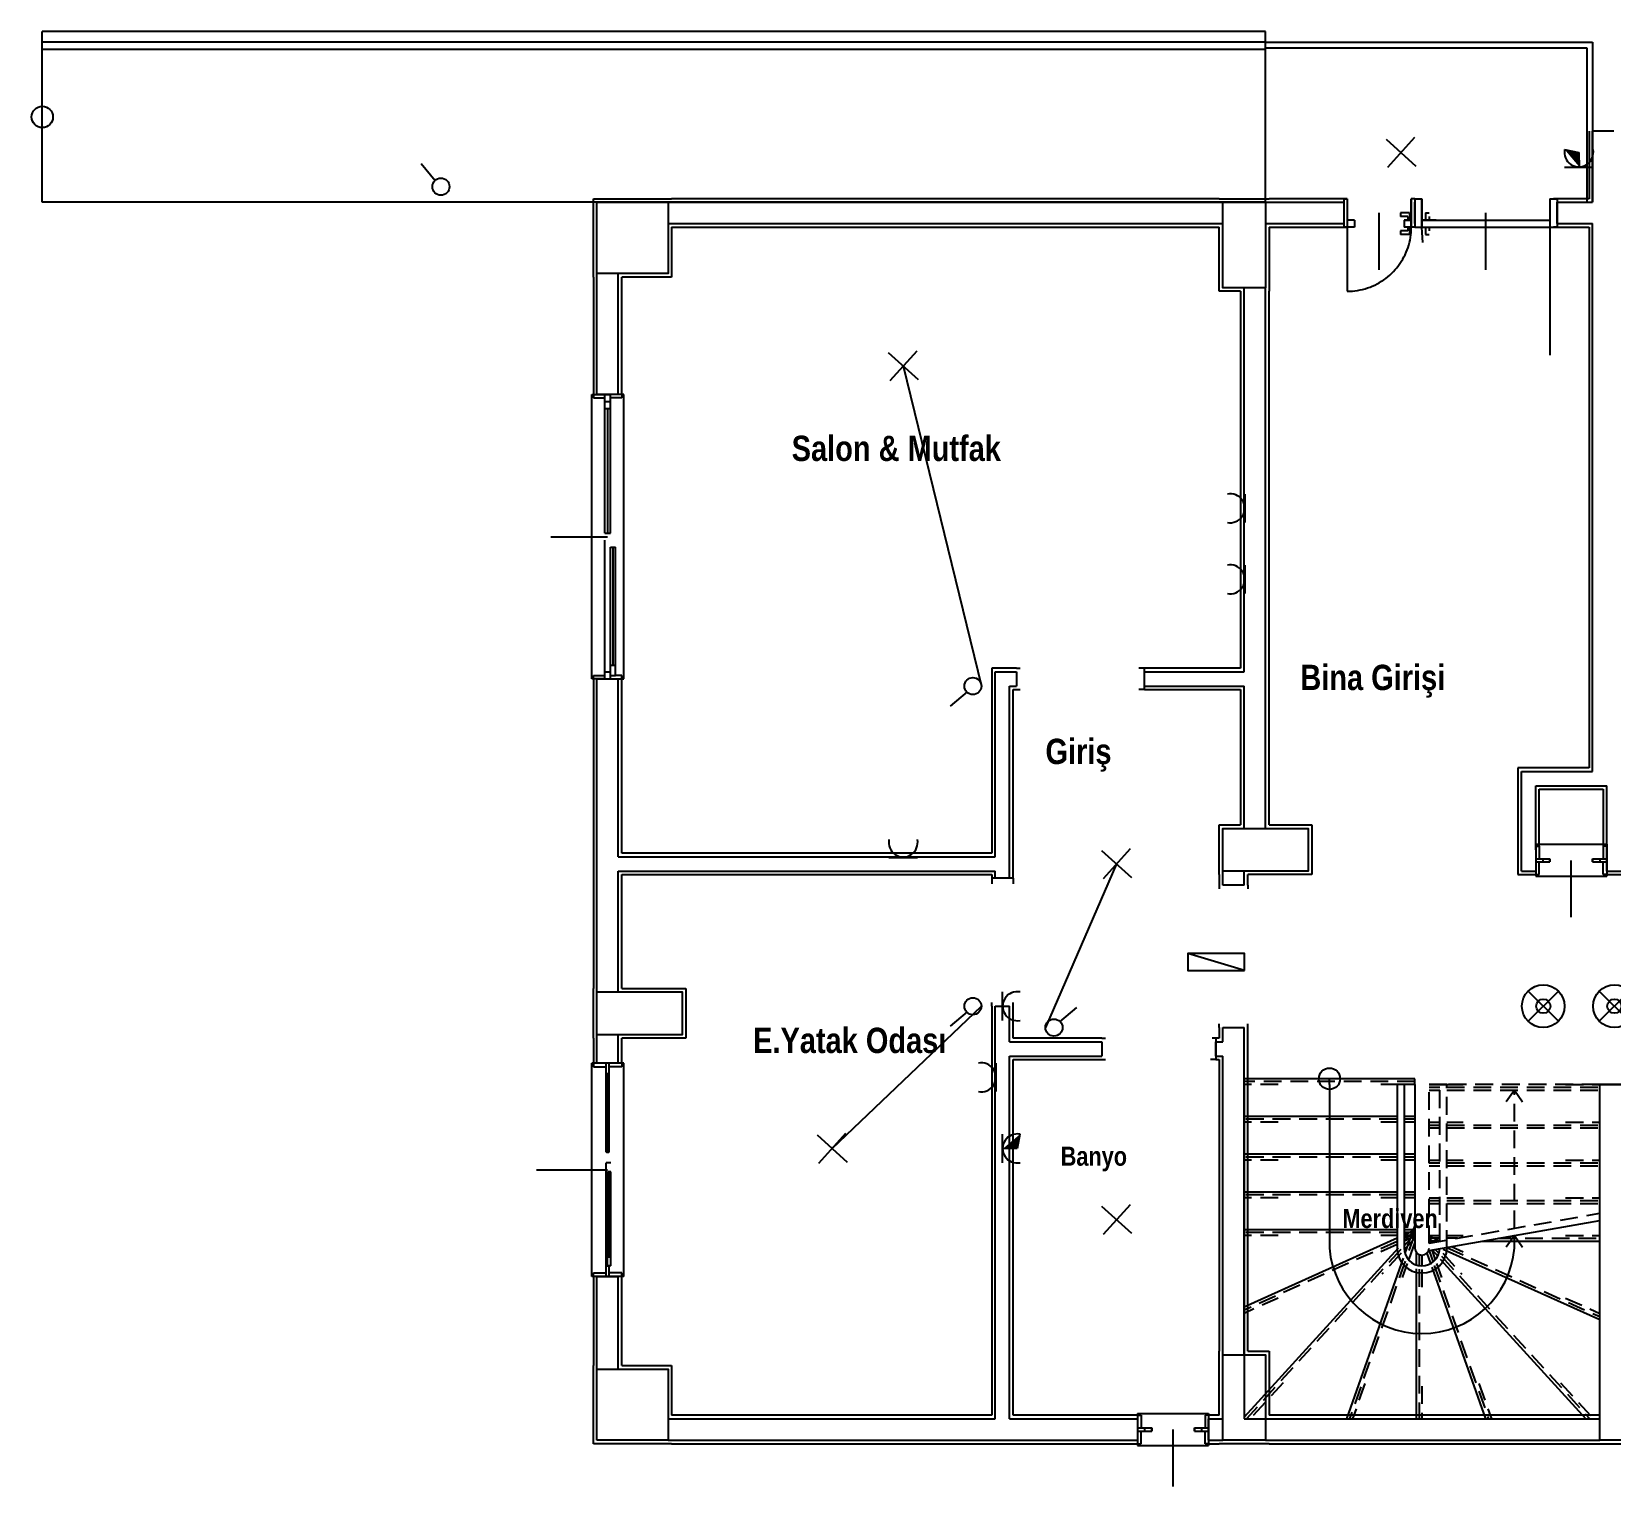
# Model space of a CAD drawing. Header units: centimetres. Extents: x -18476 to -2273, y -368 to 1196.
# Drawn here: x -8986 to -7876, y -52 to 970 of the extents above; entities that cross this region are included whole.
import ezdxf

# ---------------------------------------------------------------- set-up
doc = ezdxf.new("R2010")
doc.units = ezdxf.units.CM
doc.header["$LTSCALE"] = 100
doc.header["$MEASUREMENT"] = 0
doc.linetypes.add('HIDDEN2', pattern=[0.1875, 0.125, -0.0625])
for name, color, linetype in [('Duvar', 7, 'Continuous'), ('ELK-ACIL', 3, 'Continuous'), ('ELK-ANAHTAR', 5, 'Continuous'), ('ELK-AYDINLATMA', 30, 'Continuous'), ('ELK-LINYE', 3, 'Continuous'), ('ELK-PANO', 8, 'Continuous'), ('ELK-PRIZ', 1, 'Continuous'), ('ELK-PRIZ-ETANJ', 6, 'Continuous'), ('Kapi_Pencere', 7, 'Continuous'), ('Kolon', 7, 'Continuous'), ('Korkuluk', 7, 'Continuous'), ('Mahal', 7, 'Continuous'), ('Merdiven', 7, 'Continuous'), ('Panel', 7, 'Continuous')]:
    doc.layers.add(name, color=color, linetype=linetype)
doc.styles.add('swis721 cn btbold_1_18', font='swisscb.ttf', dxfattribs={"height": 0.2})

# ---------------------------------------------------------------- blocks, each defined once
blk = doc.blocks.new('CADAI_LIGHT_EMERGENCY')
for p, q in [((-10.6, -10.6), (10.6, 10.6)), ((-10.6, 10.6), (10.6, -10.6))]:
    blk.add_line(p, q)
for radius in [15, 5]:
    blk.add_circle((0, 0), radius)
blk = doc.blocks.new('CADAI_LIGHT_CEILING')
for p, q in [((-10.5, 9.5), (10.5, -9.5)), ((9.5, 10.5), (-9.5, -10.5))]:
    blk.add_line(p, q)
blk = doc.blocks.new('CADAI_SOCKET')
blk.add_line((-10.4, 10), (-10.4, -10))
blk.add_arc((0.1, 0), 10.2, 78.5923, 281.4077)
blk = doc.blocks.new('CADAI_SWITCH')
blk.add_line((10, 4), (22, 14))
blk.add_circle((6, 0), 6)
blk = doc.blocks.new('CADAI_PANEL')
blk.add_line((0, -20), (12, 20))
blk.add_lwpolyline([(0, -20), (12, -20), (12, 20), (0, 20)], close=True)
blk = doc.blocks.new('CADAI_SOCKET_WET')
for p, q in [((-10.4, 10), (-10.4, -10)), ((0.1, 0), (-10.4, -0.3)), ((2.1, 10), (0.1, 0))]:
    blk.add_line(p, q)
blk.add_arc((0.1, 0), 10.2, 78.5923, 281.4077)
blk.add_solid([(2.1, 10), (-10.1, -0.3), (0.1, 0)])

msp = doc.modelspace()

# ---------------------------------------------------------------- linework, layer by layer
at = {"layer": 'Duvar', "linetype": 'Continuous'}
for points in [[(-7890.8, 900), (-7890.8, 852.5)], [(-7873.3, 900), (-7888.3, 900)], [(-7888.3, 850), (-7888.3, 900)], [(-8538.3, 850), (-8148.3, 850)], [(-8150.8, 852.5), (-8535.8, 852.5)], [(-8118.3, 850), (-8063.3, 850)], [(-8063.3, 852.5), (-8115.8, 852.5)], [(-8063.3, 852.5), (-8060.8, 852.5)], [(-8063.3, 850), (-8063.3, 835)], [(-8013.3, 852.5), (-8015.8, 852.5)], [(-8013.3, 852.5), (-8010.8, 852.5)], [(-8013.3, 835), (-8013.3, 850)], [(-7913.3, 852.5), (-7915.8, 852.5)], [(-7890.8, 852.5), (-7913.3, 852.5)], [(-7913.3, 850), (-7888.3, 850)], [(-7913.3, 835), (-7913.3, 850)], [(-8538.3, 835), (-8148.3, 835)], [(-8535.8, 832.5), (-8150.8, 832.5)], [(-8118.3, 835), (-8063.3, 835)], [(-8115.8, 832.5), (-8063.3, 832.5)], [(-8063.3, 832.5), (-8060.8, 832.5)], [(-8013.3, 832.5), (-8015.8, 832.5)], [(-8013.3, 832.5), (-8010.8, 832.5)], [(-7913.3, 832.5), (-7915.8, 832.5)], [(-7913.3, 835), (-7888.3, 835)], [(-7913.3, 832.5), (-7890.8, 832.5)], [(-7890.8, 832.5), (-7890.8, 452.5)], [(-7888.3, 450), (-7888.3, 835)], [(-8588.3, 715), (-8588.3, 800)], [(-8573.3, 715), (-8573.3, 800)], [(-8590.8, 797.5), (-8590.8, 715)], [(-8570.8, 715), (-8570.8, 797.5)], [(-8133.3, 520), (-8133.3, 790)], [(-8118.3, 510), (-8118.3, 790)], [(-8135.8, 787.5), (-8135.8, 522.5)], [(-8115.8, 510), (-8115.8, 787.5)], [(-8590.8, 715), (-8590.8, 712.5)], [(-8590.8, 712.5), (-8582.7, 712.5)], [(-8573.3, 715), (-8588.3, 715)], [(-8570.8, 712.5), (-8578.9, 712.5)], [(-8570.8, 715), (-8570.8, 712.5)], [(-8293.3, 522.5), (-8310.8, 522.5)], [(-8310.8, 522.5), (-8310.8, 392.5)], [(-8293.3, 522.5), (-8290.8, 522.5)], [(-8203.3, 522.5), (-8205.8, 522.5)], [(-8135.8, 522.5), (-8203.3, 522.5)], [(-8590.8, 515), (-8590.8, 517.5)], [(-8590.8, 517.5), (-8582.7, 517.5)], [(-8590.8, 515), (-8590.8, 380)], [(-8588.3, 380), (-8588.3, 515)], [(-8588.3, 515), (-8573.3, 515)], [(-8570.8, 517.5), (-8575.2, 517.5)], [(-8573.3, 390), (-8573.3, 515)], [(-8570.8, 515), (-8570.8, 517.5)], [(-8570.8, 392.5), (-8570.8, 515)], [(-8308.3, 520), (-8293.3, 520)], [(-8308.3, 390), (-8308.3, 520)], [(-8293.3, 520), (-8293.3, 510)], [(-8203.3, 520), (-8133.3, 520)], [(-8203.3, 510), (-8203.3, 520)], [(-8298.3, 510), (-8293.3, 510)], [(-8298.3, 380), (-8298.3, 510)], [(-8295.8, 507.5), (-8293.3, 507.5)], [(-8295.8, 380), (-8295.8, 507.5)], [(-8293.3, 507.5), (-8290.8, 507.5)], [(-8203.3, 507.5), (-8205.8, 507.5)], [(-8203.3, 510), (-8133.3, 510)], [(-8203.3, 507.5), (-8135.8, 507.5)], [(-8135.8, 507.5), (-8135.8, 412.5)], [(-8133.3, 410), (-8133.3, 510)], [(-8118.3, 410), (-8118.3, 510)], [(-8115.8, 412.5), (-8115.8, 510)], [(-7890.8, 452.5), (-7940.8, 452.5)], [(-7940.8, 452.5), (-7940.8, 377.5)], [(-7938.3, 450), (-7888.3, 450)], [(-7938.3, 380), (-7938.3, 450)], [(-7928.3, 440), (-7878.3, 440)], [(-7928.3, 395), (-7928.3, 440)], [(-7925.8, 437.5), (-7880.8, 437.5)], [(-7925.8, 397.5), (-7925.8, 437.5)], [(-7880.8, 437.5), (-7880.8, 397.5)], [(-7878.3, 395), (-7878.3, 440)], [(-8573.3, 390), (-8308.3, 390)], [(-8310.8, 392.5), (-8570.8, 392.5)], [(-7928.3, 397.5), (-7925.8, 397.5)], [(-7928.3, 395), (-7928.3, 380)], [(-7925.8, 397.5), (-7925.8, 388.6)], [(-7878.3, 397.5), (-7880.8, 397.5)], [(-7880.8, 397.5), (-7880.8, 388.6)], [(-7878.3, 380), (-7878.3, 395)], [(-8590.8, 380), (-8590.8, 297.5)], [(-8588.3, 295), (-8588.3, 380)], [(-8573.3, 380), (-8308.3, 380)], [(-8573.3, 295), (-8573.3, 380)], [(-8570.8, 377.5), (-8310.8, 377.5)], [(-8570.8, 297.5), (-8570.8, 377.5)], [(-8310.8, 377.5), (-8310.8, 375)], [(-8308.3, 375), (-8308.3, 380)], [(-8298.3, 375), (-8298.3, 380)], [(-8295.8, 375), (-8295.8, 380)], [(-8150.8, 377.5), (-8150.8, 370)], [(-8148.3, 370), (-8148.3, 380)], [(-8133.3, 370), (-8133.3, 380)], [(-8130.8, 370), (-8130.8, 377.5)], [(-7940.8, 377.5), (-7928.3, 377.5)], [(-7938.3, 380), (-7928.3, 380)], [(-7928.3, 377.5), (-7925.8, 377.5)], [(-7925.8, 377.5), (-7925.8, 386.4)], [(-7880.8, 377.5), (-7880.8, 386.4)], [(-7878.3, 377.5), (-7880.8, 377.5)], [(-7878.3, 380), (-7868.3, 380)], [(-7878.3, 377.5), (-7868.3, 377.5)], [(-8310.8, 375), (-8310.8, 372.5)], [(-8298.3, 375), (-8308.3, 375)], [(-8295.8, 375), (-8295.8, 372.5)], [(-8150.8, 370), (-8150.8, 367.5)], [(-8133.3, 370), (-8148.3, 370)], [(-8130.8, 370), (-8130.8, 367.5)], [(-8310.8, 285), (-8310.8, 287.5)], [(-8310.8, 285), (-8310.8, 250)], [(-8308.3, 250), (-8308.3, 285)], [(-8308.3, 285), (-8298.3, 285)], [(-8298.3, 260), (-8298.3, 285)], [(-8295.8, 285), (-8295.8, 287.5)], [(-8295.8, 262.5), (-8295.8, 285)], [(-8150.8, 270), (-8150.8, 272.5)], [(-8150.8, 270), (-8150.8, 262.5)], [(-8148.3, 260), (-8148.3, 270)], [(-8148.3, 270), (-8133.3, 270)], [(-8133.3, 250), (-8133.3, 270)], [(-8130.8, 270), (-8130.8, 272.5)], [(-8130.8, 250), (-8130.8, 270)], [(-8590.8, 262.5), (-8590.8, 245)], [(-8588.3, 245), (-8588.3, 265)], [(-8573.3, 245), (-8573.3, 265)], [(-8570.8, 245), (-8570.8, 262.5)], [(-8298.3, 260), (-8233.3, 260)], [(-8233.3, 262.5), (-8295.8, 262.5)], [(-8233.3, 262.5), (-8230.8, 262.5)], [(-8233.3, 260), (-8233.3, 250)], [(-8153.3, 262.5), (-8155.8, 262.5)], [(-8150.8, 262.5), (-8153.3, 262.5)], [(-8153.3, 260), (-8148.3, 260)], [(-8153.3, 250), (-8153.3, 260)], [(-8590.8, 245), (-8590.8, 242.5)], [(-8573.3, 245), (-8588.3, 245)], [(-8570.8, 245), (-8570.8, 242.5)], [(-8310.8, 250), (-8310.8, -2.5)], [(-8308.3, -5), (-8308.3, 250)], [(-8298.3, 250), (-8233.3, 250)], [(-8298.3, -5), (-8298.3, 250)], [(-8295.8, 247.5), (-8233.3, 247.5)], [(-8295.8, -2.5), (-8295.8, 247.5)], [(-8233.3, 247.5), (-8230.8, 247.5)], [(-8153.3, 247.5), (-8155.8, 247.5)], [(-8153.3, 250), (-8148.3, 250)], [(-8153.3, 247.5), (-8150.8, 247.5)], [(-8150.8, 247.5), (-8150.8, 155)], [(-8148.3, 155), (-8148.3, 250)], [(-8133.3, 230), (-8133.3, 250)], [(-8130.8, 230), (-8130.8, 250)], [(-8590.8, 242.5), (-8581.9, 242.5)], [(-8570.8, 242.5), (-8579.7, 242.5)], [(-8133.3, 155), (-8133.3, 230)], [(-8130.8, 155), (-8130.8, 230)], [(-8150.8, 155), (-8150.8, 42.5)], [(-8148.3, 40), (-8148.3, 155)], [(-8133.3, 40), (-8133.3, 155)], [(-8130.8, 42.5), (-8130.8, 155)], [(-8590.8, 95), (-8590.8, 97.5)], [(-8590.8, 97.5), (-8581.9, 97.5)], [(-8590.8, 95), (-8590.8, 32.5)], [(-8588.3, 30), (-8588.3, 95)], [(-8588.3, 95), (-8573.3, 95)], [(-8570.8, 97.5), (-8579.7, 97.5)], [(-8573.3, 30), (-8573.3, 95)], [(-8570.8, 95), (-8570.8, 97.5)], [(-8570.8, 32.5), (-8570.8, 95)], [(-8538.3, -5), (-8308.3, -5)], [(-8310.8, -2.5), (-8535.8, -2.5)], [(-8298.3, -5), (-8208.3, -5)], [(-8208.3, -2.5), (-8295.8, -2.5)], [(-8208.3, -2.5), (-8205.8, -2.5)], [(-8208.3, -5), (-8208.3, -20)], [(-8205.8, -2.5), (-8205.8, -11.4)], [(-8158.3, -2.5), (-8160.8, -2.5)], [(-8160.8, -2.5), (-8160.8, -11.4)], [(-8150.8, -2.5), (-8158.3, -2.5)], [(-8158.3, -5), (-8148.3, -5)], [(-8158.3, -20), (-8158.3, -5)], [(-8118.3, -5), (-7883.3, -5)], [(-7883.3, -2.5), (-8115.8, -2.5)], [(-8538.3, -20), (-8308.3, -20)], [(-8308.3, -20), (-8208.3, -20)], [(-8205.8, -22.5), (-8205.8, -13.6)], [(-8160.8, -22.5), (-8160.8, -13.6)], [(-8158.3, -20), (-8148.3, -20)], [(-8118.3, -20), (-7883.3, -20)], [(-8535.8, -22.5), (-8308.3, -22.5)], [(-8308.3, -22.5), (-8208.3, -22.5)], [(-8208.3, -22.5), (-8205.8, -22.5)], [(-8158.3, -22.5), (-8160.8, -22.5)], [(-8158.3, -22.5), (-8150.8, -22.5)], [(-8115.8, -22.5), (-7858.3, -22.5)]]:
    msp.add_lwpolyline(points, dxfattribs=at)
at = {"layer": 'ELK-LINYE'}
for p, q in [((-8373, 735), (-8318, 510)), ((-8223, 385), (-8273, 270)), ((-8423, 185), (-8318, 285))]:
    msp.add_line(p, q, dxfattribs=at)
at = {"layer": 'Kapi_Pencere', "linetype": 'Continuous'}
for points in [[(-8060.8, 852.5), (-8063.3, 852.5)], [(-8063.3, 852.5), (-8063.3, 832.5)], [(-8060.8, 852.5), (-8060.8, 837.5)], [(-8060.8, 852.5), (-8060.8, 832.5)], [(-8015.8, 852.5), (-8015.8, 837.5)], [(-8013.3, 852.5), (-8015.8, 852.5)], [(-8015.8, 832.5), (-8015.8, 852.5)], [(-8013.3, 852.5), (-8008.3, 852.5)], [(-8013.3, 852.5), (-8013.3, 832.5)], [(-8013.3, 852.5), (-8013.3, 832.5)], [(-8008.3, 852.5), (-8008.3, 837.5)], [(-8008.3, 832.5), (-8008.3, 852.5)], [(-7918.3, 852.5), (-7918.3, 837.5)], [(-7918.3, 852.5), (-7913.3, 852.5)], [(-7918.3, 852.5), (-7918.3, 832.5)], [(-7913.3, 852.5), (-7913.3, 832.5)], [(-8060.8, 832.5), (-8063.3, 832.5)], [(-8060.8, 837.5), (-8060.8, 832.5)], [(-8055.8, 837.5), (-8060.8, 837.5)], [(-8055.8, 832.5), (-8060.8, 832.5)], [(-8060.8, 832.5), (-8060.8, 787.5)], [(-8055.8, 837.5), (-8055.8, 832.5)], [(-8038.3, 802.5), (-8038.3, 842.5)], [(-8018.3, 842.5), (-8023.3, 842.5)], [(-8023.3, 842.5), (-8023.3, 840)], [(-8018.3, 840), (-8023.3, 840)], [(-8020.8, 837.5), (-8020.8, 832.5)], [(-8018.3, 837.5), (-8020.8, 837.5)], [(-8020.8, 837.5), (-8015.8, 837.5)], [(-8018.3, 832.5), (-8020.8, 832.5)], [(-8015.8, 832.5), (-8020.8, 832.5)], [(-8017, 842.5), (-8018.3, 842.5)], [(-8018.3, 840), (-8018.3, 837.5)], [(-8017, 837.5), (-8018.3, 837.5)], [(-8017, 832.5), (-8018.3, 832.5)], [(-8018.3, 832.5), (-8018.3, 830)], [(-8017, 842.5), (-8017, 840)], [(-8017, 840), (-8017, 837.5)], [(-8015.8, 837.5), (-8017, 837.5)], [(-8015.8, 832.5), (-8017, 832.5)], [(-8017, 832.5), (-8017, 830)], [(-8015.8, 837.5), (-8015.8, 832.5)], [(-8013.3, 832.5), (-8015.8, 832.5)], [(-8015.8, 830.7), (-8015.8, 832.5)], [(-8013.3, 832.5), (-8008.3, 832.5)], [(-8008.3, 837.5), (-8008.3, 832.5)], [(-8008.3, 837.5), (-8005.8, 837.5)], [(-7998.3, 837.5), (-8008.3, 837.5)], [(-8008.3, 832.5), (-8005.8, 832.5)], [(-8008.3, 832.5), (-7998.3, 832.5)], [(-8008.2, 828.9), (-8008.3, 832.5)], [(-8005.8, 842.5), (-8003.3, 842.5)], [(-8005.8, 842.5), (-8005.8, 840)], [(-8005.8, 840), (-8005.8, 837.5)], [(-8005.8, 837.5), (-8003.3, 837.5)], [(-8005.8, 832.5), (-8003.3, 832.5)], [(-8005.8, 832.5), (-8005.8, 830)], [(-8003.3, 840), (-8003.3, 837.5)], [(-8003.3, 837.5), (-7998.3, 837.5)], [(-8003.3, 832.5), (-7998.3, 832.5)], [(-8003.3, 832.5), (-8003.3, 830)], [(-7998.3, 837.5), (-7928.3, 837.5)], [(-7998.3, 832.5), (-7928.3, 832.5)], [(-7963.3, 802.5), (-7963.3, 842.5)], [(-7928.3, 837.5), (-7918.3, 837.5)], [(-7928.3, 832.5), (-7918.3, 832.5)], [(-7918.3, 837.5), (-7918.3, 832.5)], [(-7918.3, 832.5), (-7913.3, 832.5)], [(-7918.3, 832.5), (-7918.3, 742.5)], [(-8023.3, 830), (-8023.3, 827.5)], [(-8018.3, 830), (-8023.3, 830)], [(-8018.3, 827.5), (-8023.3, 827.5)], [(-8017, 827.5), (-8018.3, 827.5)], [(-8017.6, 820), (-8017.1, 821.7)], [(-8017.1, 821.7), (-8016.7, 823.5)], [(-8017, 830), (-8017, 827.5)], [(-8016.7, 823.5), (-8016.4, 825.3)], [(-8016.4, 825.3), (-8016.1, 827.1)], [(-8016.1, 827.1), (-8015.9, 828.9)], [(-8015.9, 828.9), (-8015.8, 830.7)], [(-8008, 825.3), (-8008.2, 828.9)], [(-8007.6, 821.7), (-8008, 825.3)], [(-8005.8, 830), (-8005.8, 827.5)], [(-8005.8, 827.5), (-8003.3, 827.5)], [(-8021.8, 810), (-8021, 811.6)], [(-8021, 811.6), (-8020.1, 813.2)], [(-8020.1, 813.2), (-8019.4, 814.9)], [(-8019.4, 814.9), (-8018.7, 816.5)], [(-8018.7, 816.5), (-8018.1, 818.2)], [(-8018.1, 818.2), (-8017.6, 820)], [(-8031, 798.8), (-8029.6, 800)], [(-8029.6, 800), (-8028.3, 801.3)], [(-8028.3, 801.3), (-8027.1, 802.7)], [(-8027.1, 802.7), (-8025.9, 804)], [(-8025.9, 804), (-8024.8, 805.5)], [(-8024.8, 805.5), (-8023.8, 806.9)], [(-8023.8, 806.9), (-8022.8, 808.4)], [(-8022.8, 808.4), (-8021.8, 810)], [(-8053.6, 788.1), (-8051.8, 788.4)], [(-8051.8, 788.4), (-8050, 788.8)], [(-8050, 788.8), (-8048.3, 789.3)], [(-8048.3, 789.3), (-8046.5, 789.8)], [(-8046.5, 789.8), (-8044.8, 790.4)], [(-8044.8, 790.4), (-8043.2, 791.1)], [(-8043.2, 791.1), (-8041.5, 791.8)], [(-8041.5, 791.8), (-8039.9, 792.7)], [(-8039.9, 792.7), (-8038.3, 793.5)], [(-8038.3, 793.5), (-8036.7, 794.5)], [(-8036.7, 794.5), (-8035.2, 795.5)], [(-8035.2, 795.5), (-8033.8, 796.5)], [(-8033.8, 796.5), (-8032.3, 797.6)], [(-8032.3, 797.6), (-8031, 798.8)], [(-8060.8, 787.5), (-8059, 787.5)], [(-8059, 787.5), (-8057.2, 787.6)], [(-8057.2, 787.6), (-8055.4, 787.8)], [(-8055.4, 787.8), (-8053.6, 788.1)], [(-8592, 515), (-8592, 715)], [(-8592, 715), (-8582.7, 715)], [(-8582.7, 710.1), (-8582.7, 715)], [(-8582.7, 715), (-8580.8, 715)], [(-8582.7, 715), (-8578.9, 715)], [(-8580.8, 715), (-8580.6, 715)], [(-8580.6, 715), (-8578.9, 715)], [(-8578.9, 710.1), (-8578.9, 715)], [(-8569.5, 715), (-8578.9, 715)], [(-8569.5, 515), (-8569.5, 715)], [(-8582.7, 705.2), (-8582.7, 710.1)], [(-8582.7, 710.1), (-8578.9, 710.1)], [(-8582.7, 617.4), (-8582.7, 705.2)], [(-8582.7, 705.2), (-8580.8, 705.2)], [(-8582.7, 705.2), (-8578.9, 705.2)], [(-8580.8, 705.2), (-8580.6, 705.2)], [(-8580.6, 705.2), (-8578.9, 705.2)], [(-8580.6, 617.4), (-8580.6, 705.2)], [(-8578.9, 705.2), (-8578.9, 710.1)], [(-8578.9, 617.4), (-8578.9, 705.2)], [(-8620.8, 615), (-8580.8, 615)], [(-8582.7, 617.4), (-8580.8, 617.4)], [(-8582.7, 519.9), (-8582.7, 612.6)], [(-8580.8, 617.4), (-8580.6, 617.4)], [(-8580.6, 617.4), (-8578.9, 617.4)], [(-8578.9, 524.8), (-8578.9, 607.7)], [(-8578.9, 607.7), (-8577, 607.7)], [(-8577, 607.7), (-8576.8, 607.7)], [(-8576.8, 607.7), (-8575.2, 607.7)], [(-8576.8, 524.8), (-8576.8, 607.7)], [(-8575.2, 524.8), (-8575.2, 607.7)], [(-8578.9, 519.9), (-8578.9, 524.8)], [(-8578.9, 524.8), (-8577, 524.8)], [(-8578.9, 524.8), (-8575.2, 524.8)], [(-8577, 524.8), (-8576.8, 524.8)], [(-8576.8, 524.8), (-8575.2, 524.8)], [(-8575.2, 517.5), (-8575.2, 524.8)], [(-8203.3, 522.5), (-8207.3, 522.5)], [(-8203.3, 507.5), (-8203.3, 522.5)], [(-8582.7, 515), (-8592, 515)], [(-8582.7, 519.9), (-8578.9, 519.9)], [(-8582.7, 515), (-8582.7, 519.9)], [(-8582.7, 515), (-8578.9, 515)], [(-8578.9, 515), (-8578.9, 519.9)], [(-8578.9, 517.5), (-8575.2, 517.5)], [(-8578.9, 515), (-8569.5, 515)], [(-8203.3, 507.5), (-8207.3, 507.5)], [(-7928.3, 398.8), (-7928.3, 388.6)], [(-7928.3, 398.8), (-7878.3, 398.8)], [(-7928.3, 388.6), (-7923.3, 388.6)], [(-7928.3, 388.6), (-7928.3, 386.4)], [(-7923.3, 388.6), (-7918.3, 388.6)], [(-7923.3, 388.6), (-7923.3, 386.4)], [(-7918.3, 388.6), (-7918.3, 387.9)], [(-7918.3, 386.4), (-7918.3, 388.6)], [(-7888.3, 388.6), (-7883.3, 388.6)], [(-7888.3, 388.6), (-7888.3, 387.9)], [(-7888.3, 386.4), (-7888.3, 388.6)], [(-7883.3, 388.6), (-7878.3, 388.6)], [(-7883.3, 388.6), (-7883.3, 386.4)], [(-7878.3, 398.8), (-7878.3, 388.6)], [(-7878.3, 388.6), (-7878.3, 386.4)], [(-7928.3, 386.4), (-7923.3, 386.4)], [(-7928.3, 386.4), (-7928.3, 376.3)], [(-7923.3, 386.4), (-7918.3, 386.4)], [(-7918.3, 387.9), (-7918.3, 387.1)], [(-7918.3, 387.1), (-7918.3, 386.4)], [(-7903.3, 347.5), (-7903.3, 387.5)], [(-7888.3, 387.9), (-7888.3, 387.1)], [(-7888.3, 387.1), (-7888.3, 386.4)], [(-7888.3, 386.4), (-7883.3, 386.4)], [(-7883.3, 386.4), (-7878.3, 386.4)], [(-7878.3, 386.4), (-7878.3, 376.3)], [(-8295.8, 375), (-8310.8, 375)], [(-8310.8, 375), (-8310.8, 371)], [(-8295.8, 375), (-8295.8, 371)], [(-7928.3, 376.3), (-7878.3, 376.3)], [(-8153.3, 262.5), (-8153.3, 247.5)], [(-8592, 95), (-8592, 245)], [(-8581.9, 245), (-8592, 245)], [(-8579.7, 245), (-8581.9, 245)], [(-8581.9, 237.5), (-8581.9, 245)], [(-8579.7, 237.5), (-8579.7, 245)], [(-8569.5, 245), (-8579.7, 245)], [(-8569.5, 95), (-8569.5, 245)], [(-8153.3, 247.5), (-8156.9, 247.5)], [(-8581.9, 182.5), (-8581.9, 237.5)], [(-8581.5, 237.5), (-8581.9, 237.5)], [(-8581.9, 237.5), (-8579.7, 237.5)], [(-8580, 237.5), (-8581.5, 237.5)], [(-8580.8, 182.5), (-8580.8, 237.5)], [(-8579.7, 237.5), (-8580, 237.5)], [(-8579.7, 182.5), (-8579.7, 237.5)], [(-8581.5, 182.5), (-8581.9, 182.5)], [(-8581.5, 182.5), (-8580, 182.5)], [(-8579.7, 182.5), (-8580, 182.5)], [(-8630.8, 170), (-8580.8, 170)], [(-8581.9, 102.5), (-8581.9, 175)], [(-8580.8, 175), (-8581.9, 175)], [(-8579.7, 175), (-8580.8, 175)], [(-8580.8, 108.8), (-8580.8, 168.7)], [(-8580, 168.7), (-8580.8, 168.7)], [(-8580, 168.8), (-8579.3, 168.8)], [(-8578.5, 175), (-8579.7, 175)], [(-8579.7, 108.8), (-8579.7, 168.7)], [(-8578.5, 168.7), (-8579.3, 168.7)], [(-8578.5, 108.8), (-8578.5, 168.7)], [(-8581.9, 95), (-8581.9, 102.5)], [(-8580.8, 102.5), (-8581.9, 102.5)], [(-8581.9, 102.5), (-8579.7, 102.5)], [(-8580.8, 102.5), (-8580.8, 108.8)], [(-8580, 108.8), (-8580.8, 108.8)], [(-8580.8, 108.8), (-8578.5, 108.8)], [(-8579.7, 102.5), (-8580.8, 102.5)], [(-8578.5, 102.5), (-8580.8, 102.5)], [(-8579.3, 108.7), (-8580, 108.7)], [(-8579.7, 95), (-8579.7, 102.5)], [(-8578.5, 102.5), (-8579.7, 102.5)], [(-8578.5, 108.8), (-8579.3, 108.8)], [(-8578.5, 102.5), (-8578.5, 108.8)], [(-8581.9, 95), (-8592, 95)], [(-8579.7, 95), (-8581.9, 95)], [(-8569.5, 95), (-8579.7, 95)], [(-8208.3, -1.2), (-8208.3, -11.4)], [(-8208.3, -1.2), (-8158.3, -1.2)], [(-8158.3, -1.2), (-8158.3, -11.4)], [(-8208.3, -11.4), (-8203.3, -11.4)], [(-8208.3, -11.4), (-8208.3, -13.6)], [(-8208.3, -13.6), (-8203.3, -13.6)], [(-8208.3, -13.6), (-8208.3, -23.7)], [(-8203.3, -11.4), (-8198.3, -11.4)], [(-8203.3, -11.4), (-8203.3, -13.6)], [(-8203.3, -13.6), (-8198.3, -13.6)], [(-8198.3, -11.4), (-8198.3, -12.1)], [(-8198.3, -13.6), (-8198.3, -11.4)], [(-8198.3, -12.1), (-8198.3, -12.9)], [(-8198.3, -12.9), (-8198.3, -13.6)], [(-8183.3, -52.5), (-8183.3, -12.5)], [(-8168.3, -11.4), (-8163.3, -11.4)], [(-8168.3, -11.4), (-8168.3, -12.1)], [(-8168.3, -13.6), (-8168.3, -11.4)], [(-8168.3, -12.1), (-8168.3, -12.9)], [(-8168.3, -12.9), (-8168.3, -13.6)], [(-8168.3, -13.6), (-8163.3, -13.6)], [(-8163.3, -11.4), (-8158.3, -11.4)], [(-8163.3, -11.4), (-8163.3, -13.6)], [(-8163.3, -13.6), (-8158.3, -13.6)], [(-8158.3, -11.4), (-8158.3, -13.6)], [(-8158.3, -13.6), (-8158.3, -23.7)], [(-8208.3, -23.7), (-8158.3, -23.7)]]:
    msp.add_lwpolyline(points, dxfattribs=at)
at = {"layer": 'Kolon', "linetype": 'Continuous'}
for points in [[(-8590.8, 852.5), (-8535.8, 852.5)], [(-8590.8, 797.5), (-8590.8, 852.5)], [(-8588.3, 850), (-8538.3, 850)], [(-8588.3, 800), (-8588.3, 850)], [(-8538.3, 850), (-8538.3, 800)], [(-8535.8, 852.5), (-8535.8, 852.5)], [(-8150.8, 852.5), (-8115.8, 852.5)], [(-8150.8, 852.5), (-8150.8, 852.5)], [(-8148.3, 850), (-8118.3, 850)], [(-8148.3, 790), (-8148.3, 850)], [(-8118.3, 850), (-8118.3, 790)], [(-8115.8, 852.5), (-8115.8, 852.5)], [(-8535.8, 832.5), (-8535.8, 797.5)], [(-8150.8, 787.5), (-8150.8, 832.5)], [(-8115.8, 832.5), (-8115.8, 787.5)], [(-8538.3, 800), (-8588.3, 800)], [(-8590.8, 797.5), (-8590.8, 797.5)], [(-8535.8, 797.5), (-8570.8, 797.5)], [(-8118.3, 790), (-8148.3, 790)], [(-8135.8, 787.5), (-8150.8, 787.5)], [(-8115.8, 787.5), (-8115.8, 787.5)], [(-8150.8, 377.5), (-8150.8, 412.5)], [(-8150.8, 412.5), (-8135.8, 412.5)], [(-8115.8, 412.5), (-8085.8, 412.5)], [(-8085.8, 412.5), (-8085.8, 377.5)], [(-8148.3, 380), (-8148.3, 410)], [(-8148.3, 410), (-8088.3, 410)], [(-8088.3, 410), (-8088.3, 380)], [(-8150.8, 377.5), (-8150.8, 377.5)], [(-8088.3, 380), (-8148.3, 380)], [(-8085.8, 377.5), (-8130.8, 377.5)], [(-8590.8, 262.5), (-8590.8, 297.5)], [(-8590.8, 297.5), (-8590.8, 297.5)], [(-8588.3, 265), (-8588.3, 295)], [(-8588.3, 295), (-8528.3, 295)], [(-8570.8, 297.5), (-8525.8, 297.5)], [(-8528.3, 295), (-8528.3, 265)], [(-8525.8, 297.5), (-8525.8, 262.5)], [(-8590.8, 262.5), (-8590.8, 262.5)], [(-8528.3, 265), (-8588.3, 265)], [(-8525.8, 262.5), (-8570.8, 262.5)], [(-8150.8, -2.5), (-8150.8, 42.5)], [(-8150.8, 42.5), (-8150.8, 42.5)], [(-8148.3, 40), (-8118.3, 40)], [(-8148.3, -20), (-8148.3, 40)], [(-8130.8, 42.5), (-8115.8, 42.5)], [(-8118.3, 40), (-8118.3, -20)], [(-8115.8, 42.5), (-8115.8, -2.5)], [(-8590.8, -22.5), (-8590.8, 32.5)], [(-8590.8, 32.5), (-8590.8, 32.5)], [(-8588.3, -20), (-8588.3, 30)], [(-8588.3, 30), (-8538.3, 30)], [(-8570.8, 32.5), (-8535.8, 32.5)], [(-8538.3, 30), (-8538.3, -20)], [(-8535.8, 32.5), (-8535.8, -2.5)], [(-8538.3, -20), (-8588.3, -20)], [(-8118.3, -20), (-8148.3, -20)], [(-8535.8, -22.5), (-8590.8, -22.5)], [(-8535.8, -22.5), (-8535.8, -22.5)], [(-8115.8, -22.5), (-8150.8, -22.5)], [(-8150.8, -22.5), (-8150.8, -22.5)], [(-8115.8, -22.5), (-8115.8, -22.5)]]:
    msp.add_lwpolyline(points, dxfattribs=at)
at = {"layer": 'Kolon'}
for points in [[(-8588.3, 850), (-8538.3, 850), (-8538.3, 800), (-8588.3, 800), (-8588.3, 850)], [(-8148.3, 850), (-8118.3, 850), (-8118.3, 790), (-8148.3, 790), (-8148.3, 850)], [(-8148.3, 380), (-8148.3, 410), (-8088.3, 410), (-8088.3, 380), (-8148.3, 380)], [(-8588.3, 265), (-8588.3, 295), (-8528.3, 295), (-8528.3, 265), (-8588.3, 265)], [(-8148.3, 40), (-8118.3, 40), (-8118.3, -20), (-8148.3, -20), (-8148.3, 40)], [(-8588.3, -20), (-8588.3, 30), (-8538.3, 30), (-8538.3, -20), (-8588.3, -20)]]:
    msp.add_lwpolyline(points, close=True, dxfattribs=at)
at = {"layer": 'Korkuluk', "linetype": 'Continuous'}
for points in [[(-8118.3, 962.5), (-7888.3, 962.5)], [(-8118.3, 958.5), (-8118.3, 962.5)], [(-8118.3, 958.5), (-7892.3, 958.5)], [(-7892.3, 958.5), (-7892.3, 850)], [(-7888.3, 962.5), (-7888.3, 850)], [(-7892.3, 850), (-7888.3, 850)]]:
    msp.add_lwpolyline(points, dxfattribs=at)
at = {"layer": 'Merdiven', "linetype": 'Continuous'}
for points in [[(-8978.3, 962.5), (-8978.3, 970)], [(-8118.3, 970), (-8978.3, 970)], [(-8118.3, 962.5), (-8118.3, 970)], [(-8118.3, 962.5), (-8978.3, 962.5)], [(-8978.3, 957.5), (-8978.3, 962.5)], [(-8978.3, 957.5), (-8978.3, 962.5)], [(-8118.3, 957.5), (-8978.3, 957.5)], [(-8978.3, 850), (-8978.3, 957.5)], [(-8118.3, 957.5), (-8118.3, 962.5)], [(-8118.3, 957.5), (-8118.3, 962.5)], [(-8118.3, 850), (-8118.3, 957.5)], [(-8118.3, 850), (-8978.3, 850)], [(-8013.3, 234), (-8133.3, 234)], [(-8133.3, 230), (-8133.3, 234)], [(-8073.3, 230), (-8073.3, 234)], [(-8013.3, 230), (-8013.3, 234)], [(-8133.3, 230), (-8133.3, 115)], [(-8073.3, 230), (-8073.3, 115)], [(-8025.8, 230), (-8025.8, 115)], [(-8020.8, 230), (-8025.8, 230)], [(-8020.8, 230), (-8020.8, 115)], [(-8013.3, 230), (-8013.3, 115)], [(-7995.8, 230), (-7990.8, 230)], [(-7943.3, 226), (-7949, 217.8)], [(-7943.3, 226), (-7937.6, 217.8)], [(-8025.8, 207.5), (-8133.3, 207.5)], [(-8013.3, 207.5), (-8020.8, 207.5)], [(-8025.8, 180.9), (-8133.3, 180.9)], [(-8013.3, 180.9), (-8020.8, 180.9)], [(-8025.8, 154.4), (-8133.3, 154.4)], [(-8013.3, 154.4), (-8020.8, 154.4)], [(-8003.3, 113.3), (-7883.3, 134.5)], [(-7883.3, 115), (-7883.3, 134.5)], [(-8025.8, 127.9), (-8133.3, 127.9)], [(-8013.3, 127.9), (-8020.8, 127.9)], [(-8013.3, 127.9), (-8020.8, 119.6)], [(-8013.3, 127.6), (-8020.8, 124.2)], [(-8013.3, 131.1), (-8020.3, 111.4)], [(-7943.3, 123.9), (-7949, 115.7)], [(-7943.3, 123.9), (-7937.6, 115.7)], [(-7943.3, 115), (-7943.3, 123.9)], [(-8025.8, 121.9), (-8133.3, 73.5)], [(-8025, 115), (-8133.3, -3.8)], [(-8133.3, 115), (-8133.3, -5)], [(-8012.3, 112), (-8012.3, 103.2)], [(-8004.8, 111.4), (-8002.2, 104.1)], [(-8001.2, 113.7), (-7997.2, 109.3)], [(-7993.3, 114.3), (-7883.3, 64.7)], [(-7966, 119.9), (-7883.3, 119.9)], [(-7883.3, -5), (-7883.3, 115)], [(-8021.5, 107.9), (-8061.4, -5)], [(-8012.3, 100.5), (-8012.3, -5)], [(-8001.4, 101.7), (-7963.6, -5)], [(-7995.4, 107.3), (-7893, -5)], [(-8133.3, -5), (-7883.3, -5)]]:
    msp.add_lwpolyline(points, dxfattribs=at)
at = {"layer": 'Merdiven', "linetype": 'HIDDEN2'}
for points in [[(-8013.3, 232), (-8133.3, 232)], [(-8109.3, 230), (-8133.3, 230)], [(-8025.8, 230), (-8037.3, 230)], [(-8013.3, 230), (-8020.8, 230)], [(-8003.3, 230), (-7995.8, 230)], [(-7995.8, 230), (-8003.3, 230)], [(-8003.3, 118.4), (-8003.3, 230)], [(-8003.3, 228), (-7995.8, 228)], [(-8003.3, 226), (-7995.8, 226)], [(-7995.8, 119.7), (-7995.8, 230)], [(-7995.8, 230), (-7990.8, 230)], [(-7990.8, 230), (-7995.8, 230)], [(-7990.8, 115), (-7990.8, 230)], [(-7990.8, 230), (-7979.3, 230)], [(-7883.3, 230), (-7990.8, 230)], [(-7990.8, 228), (-7883.3, 228)], [(-7990.8, 226), (-7883.3, 226)], [(-7943.3, 129), (-7943.3, 226)], [(-7907.3, 230), (-7883.3, 230)], [(-7883.3, 139.5), (-7883.3, 230)], [(-8025.8, 205.5), (-8133.3, 205.5)], [(-8109.3, 203.5), (-8133.3, 203.5)], [(-8025.8, 203.5), (-8037.3, 203.5)], [(-8013.3, 205.5), (-8020.8, 205.5)], [(-8013.3, 203.5), (-8020.8, 203.5)], [(-8003.3, 203.5), (-7995.8, 203.5)], [(-8003.3, 201.5), (-7995.8, 201.5)], [(-7990.8, 203.5), (-7979.3, 203.5)], [(-7990.8, 201.5), (-7883.3, 201.5)], [(-7907.3, 203.5), (-7883.3, 203.5)], [(-8003.3, 199.5), (-7995.8, 199.5)], [(-7990.8, 199.5), (-7883.3, 199.5)], [(-8025.8, 178.9), (-8133.3, 178.9)], [(-8013.3, 178.9), (-8020.8, 178.9)], [(-8109.3, 176.9), (-8133.3, 176.9)], [(-8025.8, 176.9), (-8037.3, 176.9)], [(-8013.3, 176.9), (-8020.8, 176.9)], [(-8003.3, 176.9), (-7995.8, 176.9)], [(-8003.3, 174.9), (-7995.8, 174.9)], [(-8003.3, 172.9), (-7995.8, 172.9)], [(-7990.8, 176.9), (-7979.3, 176.9)], [(-7990.8, 174.9), (-7883.3, 174.9)], [(-7990.8, 172.9), (-7883.3, 172.9)], [(-7907.3, 176.9), (-7883.3, 176.9)], [(-8025.8, 152.4), (-8133.3, 152.4)], [(-8109.3, 150.4), (-8133.3, 150.4)], [(-8025.8, 150.4), (-8037.3, 150.4)], [(-8013.3, 152.4), (-8020.8, 152.4)], [(-8013.3, 150.4), (-8020.8, 150.4)], [(-8003.3, 150.4), (-7995.8, 150.4)], [(-8003.3, 148.4), (-7995.8, 148.4)], [(-8003.3, 146.4), (-7995.8, 146.4)], [(-7990.8, 150.4), (-7979.3, 150.4)], [(-7990.8, 148.4), (-7883.3, 148.4)], [(-7990.8, 146.4), (-7883.3, 146.4)], [(-7907.3, 150.4), (-7883.3, 150.4)], [(-8003.3, 118.4), (-7883.3, 139.5)], [(-8025.8, 125.9), (-8133.3, 125.9)], [(-8109.3, 123.9), (-8133.3, 123.9)], [(-8025.8, 123.9), (-8037.3, 123.9)], [(-8013.3, 125.9), (-8020.8, 125.9)], [(-8013.3, 125.4), (-8020.8, 122)], [(-8013.3, 124.9), (-8020.8, 116.7)], [(-8013.3, 123.9), (-8020.8, 123.9)], [(-8013.3, 123.2), (-8020.8, 119.8)], [(-8013.3, 125.1), (-8019.1, 108.7)], [(-8003.3, 123.9), (-7995.8, 123.9)], [(-7995.8, 119.8), (-8003.3, 123.2)], [(-7990.8, 123.9), (-7979.3, 123.9)], [(-7907.3, 123.9), (-7883.3, 123.9)], [(-8025.8, 119.7), (-8133.3, 71.3)], [(-8023.2, 114), (-8131.7, -5)], [(-8025.8, 117.6), (-8037.3, 112.4)], [(-8022.9, 111.5), (-8036.4, 96.6)], [(-8013.3, 121.9), (-8020.7, 113.8)], [(-8013.3, 119.1), (-8017.7, 106.8)], [(-8000.5, 118.9), (-8003.3, 121.9)], [(-7995.8, 121.9), (-8003.3, 121.9)], [(-7999.1, 119.1), (-8003.3, 121)], [(-7995.8, 119.9), (-8003.3, 119.9)], [(-8003, 118.4), (-8003.3, 119.1)], [(-8002.8, 118.5), (-8003.3, 119)], [(-8002.6, 118.5), (-8003.3, 118.8)], [(-8003.3, 113.1), (-8000.5, 105.2)], [(-8001.4, 113.7), (-7998.9, 106.8)], [(-7998.9, 114.1), (-7996.4, 111.4)], [(-7996.5, 114.5), (-7995.9, 113.8)], [(-7993.7, 111.5), (-7980.2, 96.6)], [(-7983.4, 121.9), (-7990.8, 121.9)], [(-7990.8, 115.4), (-7883.3, 66.9)], [(-7987.6, 116.1), (-7979.3, 112.4)], [(-7954.6, 121.9), (-7883.3, 121.9)], [(-8020.1, 105.8), (-8059.3, -5)], [(-8018.6, 104.1), (-8022.1, 94.3)], [(-8010.3, 110.4), (-8010.3, 102.7)], [(-8010.3, 100.2), (-8010.3, -5)], [(-8008.3, 110), (-8008.3, 102.5)], [(-8008.3, 100), (-8008.3, 87)], [(-7999.6, 102.8), (-7961.5, -5)], [(-7998, 104.1), (-7994.5, 94.3)], [(-7994.5, 109.3), (-7890.3, -5)], [(-8109.3, 79.9), (-8133.3, 69.1)], [(-7907.3, 79.9), (-7883.3, 69.1)], [(-8105.8, 20.4), (-8129, -5)], [(-8048.4, 19.8), (-8057.2, -5)], [(-8008.3, 18), (-8008.3, -5)], [(-7968.2, 19.8), (-7959.4, -5)], [(-7910.8, 20.4), (-7887.6, -5)]]:
    msp.add_lwpolyline(points, dxfattribs=at)
at = {"layer": 'Merdiven', "linetype": 'Continuous'}
for centre in [(-8978.3, 910), (-8073.3, 234)]:
    msp.add_circle(centre, 7.5, dxfattribs=at)
for centre, radius, start, end in [((-8008.3, 120.2), 65.2, -175.4188, -4.5812), ((-8008.3, 115), 17.5, 180, 0), ((-8008.3, 115), 12.5, 180, -1.6764), ((-8008.3, 115), 5, 180, 0)]:
    msp.add_arc(centre, radius, start, end, dxfattribs=at)
at = {"layer": 'Panel', "linetype": 'Continuous'}
for points in [[(-7858.3, 230), (-7883.3, 230)], [(-7883.3, -20), (-7883.3, 230)], [(-7858.3, -20), (-7883.3, -20)]]:
    msp.add_lwpolyline(points, dxfattribs=at)
at = {"layer": 'Panel'}
msp.add_lwpolyline([(-7883.3, -20), (-7883.3, 230), (-7858.3, 230), (-7858.3, -20), (-7883.3, -20)], close=True, dxfattribs=at)

# ---------------------------------------------------------------- block references
at = {"layer": 'ELK-ACIL'}
for p in [(-7923, 285), (-7873, 285)]:
    msp.add_blockref('CADAI_LIGHT_EMERGENCY', p, dxfattribs=at)
at = {"layer": 'ELK-ANAHTAR'}
for p, rotation in [((-8698, 855), 90), ((-8318, 510), 180), ((-8318, 285), 180)]:
    msp.add_blockref('CADAI_SWITCH', p, dxfattribs=dict(at, rotation=rotation))
msp.add_blockref('CADAI_SWITCH', (-8273, 270), dxfattribs=at)
at = {"layer": 'ELK-AYDINLATMA'}
for p in [(-8023, 885), (-8373, 735), (-8223, 385), (-8423, 185), (-8223, 135)]:
    msp.add_blockref('CADAI_LIGHT_CEILING', p, dxfattribs=at)
at = {"layer": 'ELK-PANO', "rotation": 90}
msp.add_blockref('CADAI_PANEL', (-8153, 310), dxfattribs=at)
at = {"layer": 'ELK-PRIZ'}
for p, rotation in [((-8143, 635), 180), ((-8143, 585), 180), ((-8373, 400), 90), ((-8318, 235), 180)]:
    msp.add_blockref('CADAI_SOCKET', p, dxfattribs=dict(at, rotation=rotation))
msp.add_blockref('CADAI_SOCKET', (-8293, 285), dxfattribs=at)
at = {"layer": 'ELK-PRIZ-ETANJ', "rotation": 90}
msp.add_blockref('CADAI_SOCKET_WET', (-7898, 885), dxfattribs=at)
at = {"layer": 'ELK-PRIZ-ETANJ'}
msp.add_blockref('CADAI_SOCKET_WET', (-8293, 185), dxfattribs=at)

# ---------------------------------------------------------------- texts
at = {"layer": 'Mahal', "linetype": 'Continuous', "style": 'swis721 cn btbold_1_18'}
for s, height, p in [('Salon & Mutfak', 17.778, (-8451.4, 668.2)), ('Bina Girişi', 17.778, (-8093.8, 507.2)), ('Giriş', 17.78, (-8273, 455.2)), ('E.Yatak Odası', 17.778, (-8478.5, 252.1)), ('Banyo', 13.33, (-8262.3, 172.9)), ('Merdiven', 13.33, (-8064.2, 129.1))]:
    msp.add_text(s, height=height, dxfattribs=at).set_placement(p)

doc.saveas('drawing.dxf')
